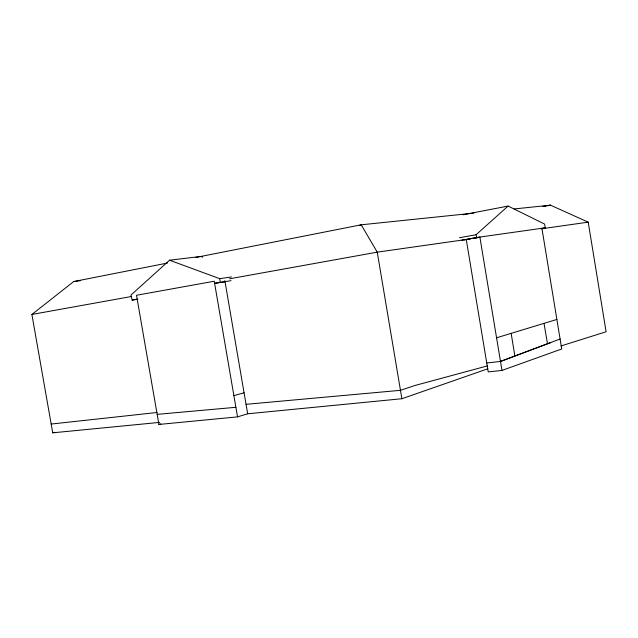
<?xml version="1.0" encoding="UTF-8"?>
<svg xmlns="http://www.w3.org/2000/svg" width="638" height="638" viewBox="0 0 638 638"><rect width="100%" height="100%" fill="white"/><g stroke="black" fill="none" stroke-linecap="round" stroke-linejoin="round"><path stroke-width="0.96" d="M202.605 257.146L200.747 256.476L169.564 260.208L130.95 295.059L132.154 300.083L137.888 299.19M459.52 237.719L476.108 234.728L508.095 206.074L544.573 224.05L545.307 227.806L541.439 228.492M159.54 422.396L52.715 432.819L31.9 314.454L73.721 281.541L167.523 263.031M486.746 362.982L500.487 361.443L550.674 342.582M500.487 361.443L560.092 339.033M359.393 225.461L361.196 224.807L473.827 213.132M466.25 239.497L488.222 371.898L501.97 370.423L561.727 348.986L541.909 228.292M237.535 416.877L214.248 281.23L136.508 295.266L158.91 424.453L237.535 416.877L247.672 413.791L401.876 398.734L487.799 368.804M496.563 337.797L556.878 319.447M158.91 424.453L160.824 423.903M233.891 395.64L244.075 392.793M561.049 345.948L606.1 331.76L588.212 222.152L550.522 205.181L514.172 208.945M487.32 365.925L414.7 385.559L400.465 390.328L246.053 404.317M52.715 432.819L54.629 432.309M195.866 257.433L361.196 224.807L377.257 252.154L401.876 398.734M463.021 214.735L508.095 206.074M543.672 206.473L545.626 206.098M547.587 205.731L550.522 205.181L542.731 206.449M31.9 314.454L131.651 296.463M229.576 278.798L377.257 252.154L466.346 239.481M231.068 280.672L214.607 283.32L225.397 281.685M461.936 240.143L476.57 237.527L545.307 227.806M464.305 239.848L479.88 237.065L501.97 370.423M132.154 300.083L137.186 299.19M169.564 260.208L219.687 278.67L231.434 276.948M468.308 239.202L470.27 238.923M475.174 238.229L477.144 237.95M540.976 228.867L588.212 222.152M73.721 281.541L80.484 280.664M51.168 424.055L157.076 412.491M157.163 414.357L235.893 407.299M224.847 280.656L247.672 413.791M219.687 278.67L220.309 282.299M544.015 323.362L547.492 343.77M476.108 234.728L476.57 237.527M511.158 333.363L514.866 355.948"/></g></svg>
